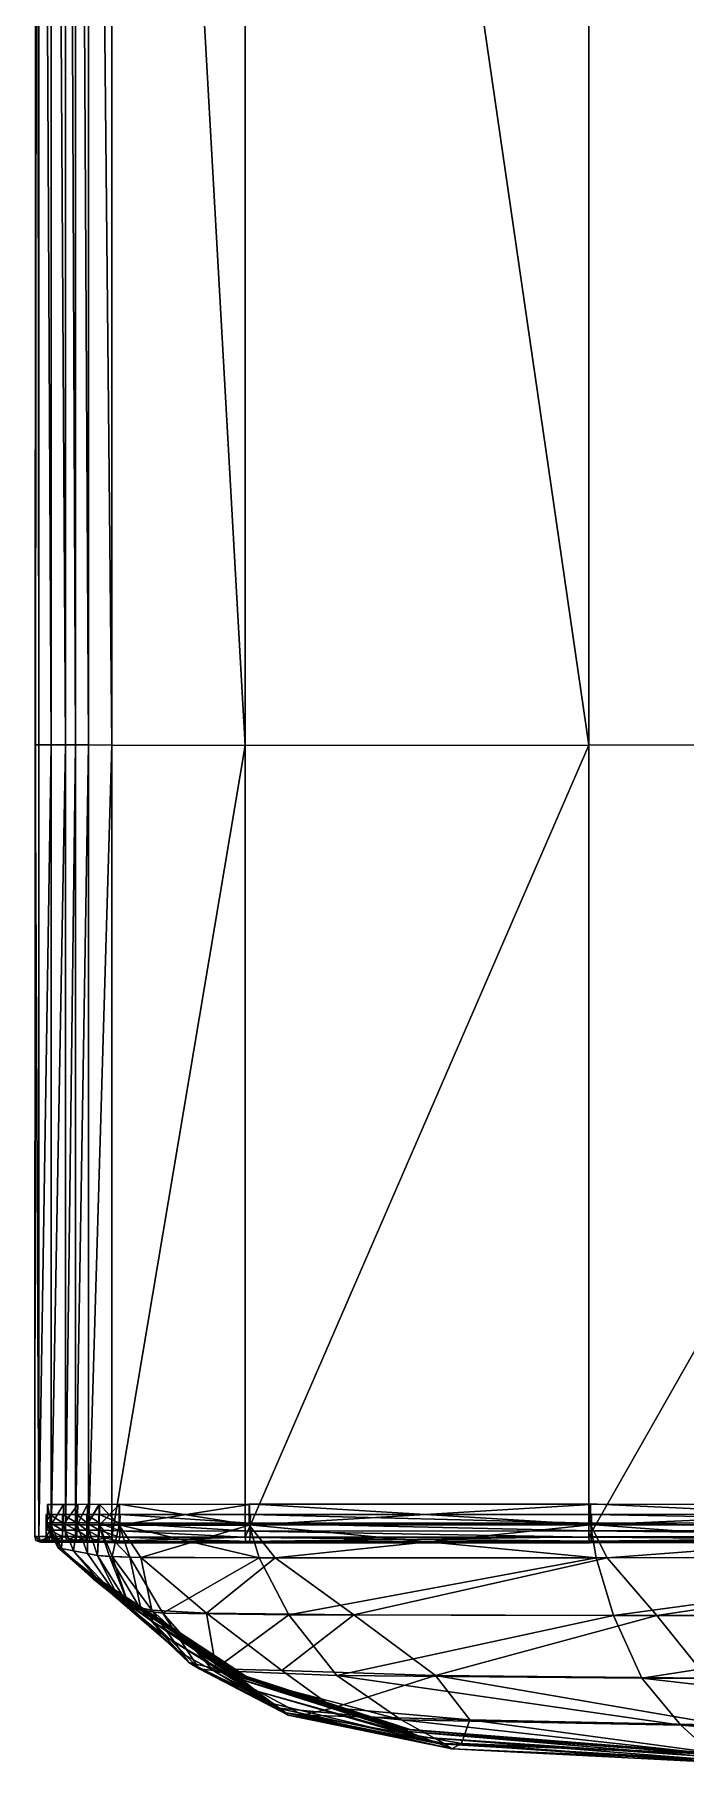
# Model space of a CAD drawing. Header units: centimetres. Extents: x -507 to 507, y -426 to 426.
# Drawn here: x -507.2 to -467, y -425.7 to -318.6 of the extents above; entities that cross this region are included whole.
import ezdxf

# ---------------------------------------------------------------- set-up
doc = ezdxf.new("R2010")
doc.units = ezdxf.units.CM
doc.layers.add('fabric', color=7, linetype='Continuous', true_color=0xb01a1a)

msp = doc.modelspace()

# ---------------------------------------------------------------- meshes
at = {"layer": 'fabric', "color": 161, "true_color": 0x9a9ae5}
mesh = msp.add_polyface(dxfattribs=at)
corners = [(-502.45, -362.6, 181.16), (-503.89, -362.58, 170.81), (-503.89, -216.32, 170.81), (-504.7, -216.32, 152.13), (-504.7, -362.57, 152.13), (-505.32, -216.32, 122.88), (-505.32, -362.57, 123.09), (-506.21, -216.32, 80.75), (-506.21, -362.57, 81.61), (-506.94, -216.31, 27.68), (-506.96, -362.57, 28.98), (-503.89, -411.57, 170.81), (-504.7, -411.56, 152.14), (-505.32, -411.56, 123.16), (-506.21, -411.56, 81.9), (-506.97, -411.56, 29.41), (-502.45, -362.6, -383.15), (-503.89, -362.58, -372.79), (-503.89, -411.57, -372.79), (-504.7, -362.57, -354.12), (-504.7, -411.56, -354.12), (-505.32, -362.57, -325.07), (-505.32, -411.56, -325.15), (-506.21, -362.57, -283.6), (-506.21, -411.56, -283.88), (-506.96, -362.57, -230.96), (-506.97, -411.56, -231.39), (-503.89, -216.32, -372.79), (-504.7, -216.32, -354.12), (-505.32, -216.32, -324.86), (-506.21, -216.32, -282.74), (-506.94, -216.31, -229.67), (-507.11, -216.31, -167.59), (-507.2, -362.57, -168.45), (-507.05, -216.31, -100.99), (-507.18, -362.57, -100.99), (-507.22, -411.56, -168.73), (-507.11, -216.31, -34.4), (-507.2, -362.57, -33.54), (-507.22, -411.56, -33.25)]
mesh.append_faces([[corners[k] for k in face] for face in [(0, 1, 2), (3, 2, 1), (1, 4, 3), (5, 3, 4), (4, 6, 5), (7, 5, 6), (6, 8, 7), (9, 7, 8), (8, 10, 9), (11, 1, 0), (12, 4, 1), (13, 6, 4), (14, 8, 6), (15, 10, 8), (16, 17, 18), (17, 19, 20), (19, 21, 22), (21, 23, 24), (23, 25, 26), (27, 17, 16), (19, 28, 29), (29, 21, 19), (28, 19, 17), (17, 27, 28), (23, 30, 31), (31, 25, 23), (30, 23, 21), (21, 29, 30), (32, 33, 25), (25, 31, 32), (33, 32, 34), (34, 35, 33), (26, 25, 33), (36, 33, 35), (37, 9, 10), (10, 38, 37), (34, 37, 38), (38, 35, 34), (35, 38, 39), (38, 10, 15)]], dxfattribs={"vtx2": -1, "color": 161})
mesh = msp.add_polyface(dxfattribs=at)
corners = [(-360.73, -411.51, 190.44), (-388.88, -411.48, 190.65), (-388.88, -362.5, 190.57), (-360.73, -362.53, 190.38), (-502.45, -216.34, 181.17), (-494.19, -216.35, 186.15), (-494.19, -362.62, 186.15), (-502.45, -362.6, 181.16), (-503.89, -216.32, 170.81), (-472.93, -216.34, 188.68), (-445.07, -216.31, 189.77), (-445.07, -362.57, 189.76), (-472.93, -362.6, 188.68), (-502.45, -411.59, 181.16), (-472.93, -411.59, 188.68), (-494.19, -411.6, 186.14), (-417.02, -216.28, 190.39), (-388.88, -216.26, 190.59), (-417.02, -362.53, 190.38), (-417.02, -411.51, 190.43), (-445.07, -411.55, 189.78), (-360.73, -216.28, -385.12), (-388.88, -216.26, -385.31), (-388.88, -362.5, -385.3), (-388.88, -411.48, -385.38), (-360.73, -411.51, -385.16), (-494.19, -362.62, -387.22), (-502.45, -362.6, -383.15), (-502.45, -411.59, -383.15), (-445.07, -362.57, -385.4), (-472.93, -362.6, -387.04), (-472.93, -411.59, -387.04), (-494.19, -411.6, -387.22), (-417.02, -411.51, -385.16), (-417.02, -362.53, -385.1), (-445.07, -411.55, -385.41), (-360.73, -216.28, 190.39), (-502.45, -216.34, -383.15), (-503.89, -216.32, -372.79), (-494.19, -216.35, -387.22), (-472.93, -216.34, -387.04), (-445.07, -216.31, -385.4), (-417.02, -216.28, -385.12)]
mesh.append_faces([[corners[k] for k in face] for face in [(0, 1, 2), (2, 3, 0), (4, 5, 6), (6, 7, 4), (8, 4, 7), (9, 10, 11), (11, 12, 9), (5, 9, 12), (12, 6, 5), (13, 7, 6), (14, 12, 11), (15, 6, 12), (16, 17, 2), (2, 18, 16), (10, 16, 18), (18, 11, 10), (19, 18, 2), (2, 1, 19), (18, 19, 20), (20, 11, 18), (21, 22, 23), (23, 24, 25), (26, 27, 28), (29, 30, 31), (30, 26, 32), (33, 24, 23), (23, 34, 33), (34, 29, 35), (36, 3, 2), (2, 17, 36), (27, 37, 38), (37, 27, 26), (26, 39, 37), (30, 40, 39), (39, 26, 30), (40, 30, 29), (29, 41, 40), (34, 42, 41), (41, 29, 34), (42, 34, 23), (23, 22, 42)]], dxfattribs={"vtx2": -1, "color": 161})
mesh = msp.add_polyface(dxfattribs=at)
corners = [(-505.5, -410.71, 81.8), (-505.5, -410.21, 81.8), (-506.26, -410.21, 29.38), (-504.61, -410.71, 122.97), (-504.61, -410.21, 122.97), (-503.99, -410.71, 151.88), (-503.99, -410.21, 151.88), (-503.23, -410.72, 170.45), (-503.23, -410.21, 170.45), (-506.2, -410.84, 29.37), (-506.18, -409.59, 29.33), (-505.43, -409.59, 81.79), (-505.45, -410.84, 81.79), (-504.56, -409.58, 122.96), (-504.59, -410.85, 122.96), (-503.96, -409.57, 151.87), (-503.98, -410.85, 151.87), (-503.24, -409.56, 170.45), (-503.25, -410.84, 170.45), (-502.45, -362.6, 181.16), (-502.45, -411.59, 181.16), (-503.89, -411.57, 170.81), (-503.89, -362.58, 170.81), (-504.7, -411.56, 152.14), (-504.7, -362.57, 152.13), (-505.32, -411.56, 123.16), (-505.32, -362.57, 123.09), (-506.21, -411.56, 81.9), (-506.21, -362.57, 81.61), (-506.97, -411.56, 29.41), (-506.26, -410.21, -231.36), (-505.5, -410.21, -283.78), (-505.5, -410.71, -283.78), (-504.61, -410.21, -324.96), (-504.61, -410.71, -324.96), (-503.99, -410.21, -353.87), (-503.99, -410.71, -353.87), (-503.23, -410.21, -372.43), (-503.23, -410.72, -372.43), (-504.56, -409.59, -324.95), (-505.43, -409.59, -283.78), (-505.45, -410.84, -283.77), (-506.18, -409.59, -236.39), (-506.2, -410.84, -236.37), (-503.22, -409.59, -372.43), (-503.95, -409.59, -353.86), (-503.97, -410.85, -353.85), (-504.59, -410.85, -324.95), (-504.7, -411.56, -354.12), (-503.89, -411.57, -372.79), (-503.89, -362.58, -372.79), (-505.32, -411.56, -325.15), (-504.7, -362.57, -354.12), (-506.21, -411.56, -283.88), (-505.32, -362.57, -325.07), (-506.97, -411.56, -231.39), (-506.21, -362.57, -283.6), (-507.2, -362.57, -168.45), (-507.22, -411.56, -168.73), (-507.18, -362.57, -100.99), (-507.22, -411.56, -100.99), (-506.51, -410.71, -168.73), (-506.51, -410.21, -168.73), (-506.51, -410.71, -100.99), (-506.51, -410.21, -100.99), (-507.22, -411.56, -33.25), (-507.2, -362.57, -33.54), (-506.51, -410.21, -33.25), (-506.51, -410.71, -33.25), (-506.42, -409.59, -188.84), (-506.45, -410.83, -188.75), (-506.42, -409.59, -148.14), (-506.42, -409.59, -89.35), (-506.42, -409.59, -33.43), (-506.45, -410.83, -33.31), (-506.42, -409.59, -121.28), (-506.45, -410.83, -121.07), (-506.45, -410.83, -89.14)]
mesh.append_faces([[corners[k] for k in face] for face in [(0, 1, 2), (3, 4, 1), (5, 6, 4), (7, 8, 6), (9, 10, 11), (12, 11, 13), (14, 13, 15), (16, 15, 17), (17, 18, 16), (19, 20, 21), (22, 21, 23), (24, 23, 25), (26, 25, 27), (28, 27, 29), (30, 31, 32), (31, 33, 34), (33, 35, 36), (35, 37, 38), (39, 40, 41), (40, 42, 43), (44, 45, 46), (45, 39, 47), (48, 49, 50), (51, 48, 52), (53, 51, 54), (55, 53, 56), (57, 58, 55), (59, 60, 58), (61, 62, 30), (63, 64, 62), (65, 60, 59), (29, 65, 66), (2, 67, 68), (67, 64, 63), (43, 42, 69), (70, 69, 71), (72, 73, 74), (73, 10, 9), (71, 75, 76), (77, 76, 75), (75, 72, 77)]], dxfattribs={"vtx2": -1, "color": 161})
mesh = msp.add_polyface(dxfattribs=at)
corners = [(-472.78, -410.73, 187.91), (-472.77, -410.21, 187.9), (-493.87, -410.21, 185.38), (-493.88, -410.74, 185.39), (-472.79, -411.21, 187.92), (-445.03, -410.69, 189.09), (-501.95, -410.73, 180.6), (-501.94, -410.21, 180.59), (-503.23, -410.21, 170.45), (-503.23, -410.72, 170.45), (-501.95, -411.21, 180.6), (-493.89, -411.23, 185.41), (-494.19, -362.62, 186.15), (-494.19, -411.6, 186.14), (-502.45, -411.59, 181.16), (-445.07, -362.57, 189.76), (-445.07, -411.55, 189.78), (-472.93, -411.59, 188.68), (-472.93, -362.6, 188.68), (-472.78, -410.73, -386.27), (-493.88, -410.74, -386.47), (-493.87, -410.21, -386.46), (-472.77, -410.21, -386.26), (-445.03, -410.69, -384.73), (-472.79, -411.21, -386.27), (-501.95, -410.73, -382.58), (-503.23, -410.72, -372.43), (-503.23, -410.21, -372.43), (-501.94, -410.21, -382.57), (-493.89, -411.23, -386.48), (-501.95, -411.21, -382.59), (-501.99, -410.86, -382.62), (-493.95, -410.86, -386.53), (-493.94, -409.59, -386.51), (-501.98, -409.59, -382.61), (-503.24, -410.86, -372.43), (-503.22, -409.59, -372.43), (-445.05, -409.62, -384.64), (-472.83, -409.59, -386.26), (-472.83, -410.85, -386.28), (-502.45, -411.59, -383.15), (-494.19, -411.6, -387.22), (-494.19, -362.62, -387.22), (-503.89, -411.57, -372.79), (-502.45, -362.6, -383.15), (-472.93, -411.59, -387.04), (-445.07, -411.55, -385.41), (-445.07, -362.57, -385.4), (-472.93, -362.6, -387.04), (-502, -410.84, 180.64), (-503.25, -410.84, 170.45), (-503.24, -409.56, 170.45), (-502, -409.56, 180.64), (-493.96, -410.84, 185.47), (-493.96, -409.55, 185.47), (-472.83, -410.83, 187.94), (-472.83, -409.55, 187.93), (-445.05, -410.84, 189.04)]
mesh.append_faces([[corners[k] for k in face] for face in [(0, 1, 2), (2, 3, 0), (4, 0, 3), (1, 0, 5), (6, 7, 8), (8, 9, 6), (10, 6, 9), (11, 3, 6), (7, 6, 3), (3, 2, 7), (12, 13, 14), (15, 16, 17), (18, 17, 13), (19, 20, 21), (21, 22, 19), (23, 19, 22), (20, 19, 24), (25, 26, 27), (27, 28, 25), (20, 25, 28), (28, 21, 20), (25, 20, 29), (26, 25, 30), (31, 32, 33), (33, 34, 31), (35, 31, 34), (34, 36, 35), (37, 38, 39), (32, 39, 38), (38, 33, 32), (40, 41, 42), (43, 40, 44), (45, 46, 47), (41, 45, 48), (49, 50, 51), (51, 52, 49), (53, 49, 52), (52, 54, 53), (55, 53, 54), (54, 56, 55), (57, 55, 56)]], dxfattribs={"vtx2": -1, "color": 161})
mesh = msp.add_polyface(dxfattribs=at)
corners = [(-388.88, -410.55, 190.19), (-360.73, -410.6, 189.89), (-360.73, -410.05, 189.79), (-388.88, -409.96, 190.04), (-388.88, -411.09, 190.27), (-360.73, -411.12, 189.94), (-360.73, -410.89, 189.76), (-388.88, -410.91, 190.04), (-388.88, -409.8, 190.02), (-360.73, -409.74, 189.75), (-445.03, -411.17, 189.11), (-445.03, -410.69, 189.09), (-472.78, -410.73, 187.91), (-445.03, -410.17, 189.07), (-472.77, -410.21, 187.9), (-417.02, -410.6, 189.89), (-417.02, -410.05, 189.79), (-417.02, -411.12, 189.94), (-417.02, -409.71, 189.76), (-417.02, -410.88, 189.77), (-445.05, -410.84, 189.04), (-445.05, -409.59, 189.03), (-388.88, -411.09, -385), (-388.88, -410.55, -384.92), (-360.73, -410.6, -384.62), (-360.73, -410.05, -384.52), (-388.88, -409.97, -384.77), (-388.88, -409.81, -384.75), (-388.88, -410.91, -384.76), (-360.73, -410.89, -384.49), (-472.77, -410.21, -386.26), (-445.03, -410.17, -384.7), (-445.03, -410.69, -384.73), (-472.78, -410.73, -386.27), (-445.03, -411.17, -384.74), (-417.02, -410.6, -384.62), (-417.02, -410.05, -384.52), (-417.02, -411.12, -384.67), (-472.83, -410.85, -386.28), (-445.05, -410.86, -384.67), (-445.05, -409.62, -384.64), (-417.02, -410.89, -384.49), (-417.02, -409.74, -384.47), (-445.07, -411.55, -385.41), (-417.02, -411.51, -385.16), (-417.02, -362.53, -385.1), (-472.83, -409.55, 187.93)]
mesh.append_faces([[corners[k] for k in face] for face in [(0, 1, 2), (2, 3, 0), (1, 0, 4), (4, 5, 1), (6, 7, 8), (8, 9, 6), (10, 11, 12), (11, 13, 14), (15, 16, 13), (13, 11, 15), (17, 15, 11), (11, 10, 17), (15, 17, 4), (4, 0, 15), (16, 15, 0), (0, 3, 16), (18, 19, 20), (20, 21, 18), (19, 18, 8), (8, 7, 19), (22, 23, 24), (25, 24, 23), (23, 26, 25), (27, 28, 29), (30, 31, 32), (33, 32, 34), (35, 32, 31), (31, 36, 35), (23, 35, 36), (36, 26, 23), (35, 23, 22), (22, 37, 35), (32, 35, 37), (37, 34, 32), (38, 39, 40), (41, 28, 27), (27, 42, 41), (39, 41, 42), (42, 40, 39), (43, 44, 45), (46, 21, 20)]], dxfattribs={"vtx2": -1, "color": 161})
mesh = msp.add_polyface(dxfattribs=at)
corners = [(-506.26, -410.21, 29.38), (-506.26, -410.71, 29.38), (-505.5, -410.71, 81.8), (-505.5, -411.17, 81.8), (-506.26, -411.17, 29.38), (-504.61, -411.17, 122.97), (-504.61, -410.71, 122.97), (-505.5, -410.21, 81.8), (-504.61, -410.21, 122.97), (-503.99, -410.71, 151.88), (-503.99, -411.17, 151.88), (-503.23, -411.18, 170.45), (-503.23, -410.72, 170.45), (-503.99, -410.21, 151.88), (-505.43, -409.59, 81.79), (-505.45, -410.84, 81.79), (-506.2, -410.84, 29.37), (-504.56, -409.58, 122.96), (-504.59, -410.85, 122.96), (-503.96, -409.57, 151.87), (-503.98, -410.85, 151.87), (-505.5, -410.71, -283.78), (-506.26, -410.71, -231.36), (-506.26, -410.21, -231.36), (-504.61, -410.71, -324.96), (-505.5, -410.21, -283.78), (-504.61, -411.17, -324.96), (-505.5, -411.17, -283.78), (-503.99, -410.71, -353.87), (-504.61, -410.21, -324.96), (-503.23, -410.72, -372.43), (-503.99, -410.21, -353.87), (-503.23, -411.18, -372.44), (-503.99, -411.17, -353.87), (-505.45, -410.84, -283.77), (-504.59, -410.85, -324.95), (-504.56, -409.59, -324.95), (-506.2, -410.84, -236.37), (-505.43, -409.59, -283.78), (-503.97, -410.85, -353.85), (-503.24, -410.86, -372.43), (-503.22, -409.59, -372.43), (-503.95, -409.59, -353.86), (-506.51, -410.71, -168.73), (-506.51, -411.17, -168.73), (-506.51, -411.17, -100.99), (-506.51, -410.71, -100.99), (-506.51, -410.21, -168.73), (-506.51, -410.71, -33.25), (-506.51, -411.17, -33.25), (-506.51, -410.21, -33.25), (-506.42, -409.59, -188.84), (-506.45, -410.83, -188.75), (-506.42, -409.59, -148.14), (-506.45, -410.83, -147.97), (-506.45, -410.83, -33.31), (-506.45, -410.83, -89.14), (-506.42, -409.59, -89.35), (-506.42, -409.59, -33.43), (-506.45, -410.83, -121.07)]
mesh.append_faces([[corners[k] for k in face] for face in [(0, 1, 2), (3, 2, 1), (1, 4, 3), (2, 3, 5), (5, 6, 2), (7, 2, 6), (8, 6, 9), (10, 9, 6), (6, 5, 10), (11, 12, 9), (13, 9, 12), (14, 15, 16), (17, 18, 15), (19, 20, 18), (21, 22, 23), (24, 21, 25), (21, 24, 26), (22, 21, 27), (28, 24, 29), (30, 28, 31), (28, 30, 32), (24, 28, 33), (34, 35, 36), (37, 34, 38), (39, 40, 41), (35, 39, 42), (23, 22, 43), (44, 43, 22), (45, 46, 43), (47, 43, 46), (48, 46, 45), (1, 48, 49), (49, 4, 1), (48, 1, 0), (46, 48, 50), (51, 52, 37), (53, 54, 52), (55, 56, 57), (16, 55, 58), (59, 54, 53)]], dxfattribs={"vtx2": -1, "color": 161})
mesh = msp.add_polyface(dxfattribs=at)
corners = [(-506.62, -411.91, 29.39), (-506.88, -411.82, 29.4), (-506.12, -411.82, 81.89), (-506.97, -411.56, 29.41), (-506.21, -411.56, 81.9), (-506.12, -411.82, -283.87), (-506.88, -411.82, -231.39), (-506.62, -411.91, -231.38), (-506.21, -411.56, -283.88), (-506.97, -411.56, -231.39), (-507.22, -411.56, -168.73), (-507.14, -411.82, -168.73), (-507.22, -411.56, -100.99), (-507.14, -411.82, -100.99), (-506.87, -411.91, -168.73), (-506.6, -411.82, -168.73), (-506.35, -411.82, -231.37), (-506.87, -411.91, -100.99), (-506.6, -411.82, -100.99), (-506.51, -411.56, -168.73), (-506.26, -411.56, -231.36), (-506.51, -411.56, -100.99), (-506.51, -411.17, -168.73), (-506.51, -411.17, -100.99), (-506.51, -410.71, -168.73), (-507.22, -411.56, -33.25), (-507.14, -411.82, -33.25), (-506.87, -411.91, -33.25), (-506.35, -411.82, 29.38), (-506.6, -411.82, -33.25), (-506.51, -411.56, -33.25), (-506.26, -411.56, 29.38), (-506.51, -411.17, -33.25), (-506.51, -410.71, -33.25)]
mesh.append_faces([[corners[k] for k in face] for face in [(0, 1, 2), (1, 3, 4), (5, 6, 7), (8, 9, 6), (10, 11, 6), (6, 9, 10), (11, 10, 12), (12, 13, 11), (14, 15, 16), (16, 7, 14), (11, 14, 7), (7, 6, 11), (14, 11, 13), (13, 17, 14), (15, 14, 17), (17, 18, 15), (15, 19, 20), (19, 15, 18), (18, 21, 19), (22, 19, 21), (21, 23, 22), (24, 22, 23), (25, 3, 1), (1, 26, 25), (12, 25, 26), (26, 13, 12), (27, 17, 13), (13, 26, 27), (0, 27, 26), (26, 1, 0), (27, 0, 28), (28, 29, 27), (17, 27, 29), (29, 18, 17), (30, 21, 18), (18, 29, 30), (31, 30, 29), (21, 30, 32), (32, 23, 21), (23, 32, 33)]], dxfattribs={"vtx2": -1, "color": 161})
mesh = msp.add_polyface(dxfattribs=at)
corners = [(-505.85, -411.91, 81.85), (-506.12, -411.82, 81.89), (-505.23, -411.82, 123.14), (-505.59, -411.82, 81.81), (-506.35, -411.82, 29.38), (-506.62, -411.91, 29.39), (-505.56, -412.3, 29.3), (-506.2, -410.84, 29.37), (-505.45, -410.84, 81.79), (-506.21, -411.56, 81.9), (-505.32, -411.56, 123.16), (-506.88, -411.82, 29.4), (-505.5, -411.56, 81.8), (-505.5, -411.17, 81.8), (-506.26, -411.17, 29.38), (-506.26, -411.56, 29.38), (-505.5, -411.17, -283.78), (-506.26, -411.17, -231.36), (-506.26, -410.71, -231.36), (-506.62, -411.91, -231.38), (-505.85, -411.91, -283.83), (-506.12, -411.82, -283.87), (-506.35, -411.82, -231.37), (-505.59, -411.82, -283.79), (-505.45, -410.84, -283.77), (-506.2, -410.84, -236.37), (-505.56, -412.3, -236.27), (-506.88, -411.82, -231.39), (-506.21, -411.56, -283.88), (-505.32, -411.56, -325.15), (-505.5, -411.56, -283.78), (-506.26, -411.56, -231.36), (-506.51, -411.56, -168.73), (-506.51, -411.17, -168.73), (-506.6, -411.82, -168.73), (-506.6, -411.82, -33.25), (-506.51, -411.56, -33.25), (-506.51, -411.17, -33.25), (-506.45, -410.83, -188.75), (-505.79, -412.25, -188.69), (-506.45, -410.83, -147.97), (-505.76, -412.25, -147.86), (-506.45, -410.83, -33.31), (-505.77, -412.25, -33.22), (-506.45, -410.83, -89.14), (-505.74, -412.25, -89), (-506.45, -410.83, -121.07), (-505.74, -412.25, -120.92)]
mesh.append_faces([[corners[k] for k in face] for face in [(0, 1, 2), (0, 3, 4), (4, 5, 0), (1, 0, 5), (6, 7, 8), (1, 9, 10), (9, 1, 11), (12, 13, 14), (14, 15, 12), (3, 12, 15), (15, 4, 3), (16, 17, 18), (19, 20, 21), (20, 19, 22), (22, 23, 20), (24, 25, 26), (27, 21, 28), (29, 28, 21), (30, 31, 17), (17, 16, 30), (31, 30, 23), (23, 22, 31), (32, 33, 17), (17, 31, 32), (31, 22, 34), (18, 17, 33), (35, 4, 15), (36, 15, 14), (14, 37, 36), (38, 39, 26), (26, 25, 38), (39, 38, 40), (40, 41, 39), (42, 7, 6), (6, 43, 42), (44, 42, 43), (43, 45, 44), (46, 44, 45), (45, 47, 46), (40, 46, 47), (47, 41, 40)]], dxfattribs={"vtx2": -1, "color": 161})
mesh = msp.add_polyface(dxfattribs=at)
corners = [(-504.34, -411.91, 152.01), (-504.08, -411.82, 151.91), (-504.7, -411.82, 123), (-504.97, -411.91, 123.07), (-505.23, -411.82, 123.14), (-504.61, -411.82, 152.1), (-505.59, -411.82, 81.81), (-503.99, -410.71, 151.88), (-503.99, -411.17, 151.88), (-503.23, -411.18, 170.45), (-504.82, -412.45, 81.45), (-505.45, -410.84, 81.79), (-504.59, -410.85, 122.96), (-503.95, -412.61, 122.32), (-503.98, -410.85, 151.87), (-504.7, -411.56, 152.14), (-503.89, -411.57, 170.81), (-503.81, -411.83, 170.76), (-505.32, -411.56, 123.16), (-506.12, -411.82, 81.89), (-505.5, -411.56, 81.8), (-504.61, -411.56, 122.97), (-505.5, -411.17, 81.8), (-504.61, -411.17, 122.97), (-503.99, -411.56, 151.88), (-503.32, -411.83, 170.5), (-503.24, -411.57, 170.45), (-504.61, -411.17, -324.96), (-505.5, -411.17, -283.78), (-505.5, -410.71, -283.78), (-503.23, -411.18, -372.44), (-503.99, -411.17, -353.87), (-503.99, -410.71, -353.87), (-504.61, -410.71, -324.96), (-504.59, -410.85, -324.95), (-505.45, -410.84, -283.77), (-504.82, -412.45, -283.43), (-503.97, -410.85, -353.85), (-503.95, -412.61, -324.3), (-504.7, -411.56, -354.12), (-505.32, -411.56, -325.15), (-505.23, -411.82, -325.12), (-504.61, -411.82, -354.09), (-503.89, -411.57, -372.79), (-503.81, -411.83, -372.75), (-506.12, -411.82, -283.87), (-504.61, -411.56, -324.96), (-505.5, -411.56, -283.78), (-504.7, -411.82, -324.98), (-505.59, -411.82, -283.79), (-503.99, -411.56, -353.87), (-503.24, -411.57, -372.44), (-503.32, -411.83, -372.48), (-504.08, -411.82, -353.9)]
mesh.append_faces([[corners[k] for k in face] for face in [(0, 1, 2), (3, 4, 5), (3, 2, 6), (7, 8, 9), (10, 11, 12), (13, 12, 14), (5, 15, 16), (16, 17, 5), (15, 5, 4), (4, 18, 15), (18, 4, 19), (20, 6, 2), (2, 21, 20), (22, 20, 21), (21, 23, 22), (24, 8, 23), (23, 21, 24), (1, 24, 21), (21, 2, 1), (24, 1, 25), (8, 24, 26), (27, 28, 29), (30, 31, 32), (31, 27, 33), (34, 35, 36), (37, 34, 38), (39, 40, 41), (41, 42, 39), (43, 39, 42), (42, 44, 43), (45, 41, 40), (46, 47, 28), (28, 27, 46), (47, 46, 48), (48, 49, 47), (50, 46, 27), (27, 31, 50), (51, 50, 31), (52, 53, 50), (46, 50, 53), (53, 48, 46)]], dxfattribs={"vtx2": -1, "color": 161})
mesh = msp.add_polyface(dxfattribs=at)
corners = [(-504.34, -411.91, 152.01), (-504.61, -411.82, 152.1), (-503.81, -411.83, 170.76), (-503.56, -411.92, 170.63), (-504.08, -411.82, 151.91), (-503.32, -411.83, 170.5), (-504.7, -411.82, 123), (-504.97, -411.91, 123.07), (-505.23, -411.82, 123.14), (-505.85, -411.91, 81.85), (-505.59, -411.82, 81.81), (-502.87, -414.76, 80.41), (-503.56, -414.21, 29.04), (-505.56, -412.3, 29.3), (-504.82, -412.45, 81.45), (-505.45, -410.84, 81.79), (-504.59, -410.85, 122.96), (-503.95, -412.61, 122.32), (-503.98, -410.85, 151.87), (-503.34, -412.73, 151.01), (-504.34, -411.91, -353.99), (-503.56, -411.92, -372.61), (-503.81, -411.83, -372.75), (-504.61, -411.82, -354.09), (-504.97, -411.91, -325.05), (-505.23, -411.82, -325.12), (-504.7, -411.82, -324.98), (-504.08, -411.82, -353.9), (-505.85, -411.91, -283.83), (-506.12, -411.82, -283.87), (-505.59, -411.82, -283.79), (-502.87, -414.76, -282.4), (-504.82, -412.45, -283.43), (-505.56, -412.3, -236.27), (-503.58, -414.21, -236.01), (-505.45, -410.84, -283.77), (-503.95, -412.61, -324.3), (-504.59, -410.85, -324.95), (-503.34, -412.73, -353), (-503.97, -410.85, -353.85), (-505.79, -412.25, -188.69), (-503.73, -414.02, -188.69), (-505.76, -412.25, -147.86), (-503.61, -414.02, -147.85), (-503.67, -414.02, -33.22), (-503.55, -414.02, -88.99), (-505.74, -412.25, -89), (-505.77, -412.25, -33.22), (-503.54, -414.02, -120.91), (-505.74, -412.25, -120.92)]
mesh.append_faces([[corners[k] for k in face] for face in [(0, 1, 2), (2, 3, 0), (4, 0, 3), (3, 5, 4), (6, 7, 0), (1, 0, 7), (8, 7, 9), (10, 9, 7), (11, 12, 13), (13, 14, 11), (15, 14, 13), (16, 17, 14), (18, 19, 17), (20, 21, 22), (22, 23, 20), (24, 20, 23), (23, 25, 24), (20, 24, 26), (26, 27, 20), (21, 20, 27), (28, 24, 25), (25, 29, 28), (24, 28, 30), (30, 26, 24), (31, 32, 33), (33, 34, 31), (33, 32, 35), (32, 36, 37), (36, 38, 39), (40, 41, 34), (34, 33, 40), (41, 40, 42), (42, 43, 41), (44, 45, 46), (46, 47, 44), (12, 44, 47), (47, 13, 12), (48, 43, 42), (42, 49, 48), (45, 48, 49), (49, 46, 45)]], dxfattribs={"vtx2": -1, "color": 161})
mesh = msp.add_polyface(dxfattribs=at)
corners = [(-501.33, -412.85, 179.47), (-499.29, -416.3, 175.95), (-500.64, -416.13, 166.38), (-502.6, -412.81, 169.43), (-502.01, -415.39, 120.39), (-502.87, -414.76, 80.41), (-504.82, -412.45, 81.45), (-503.95, -412.61, 122.32), (-498.32, -418.67, 117.61), (-499.23, -417.68, 78.93), (-503.56, -414.21, 29.04), (-499.93, -416.83, 28.67), (-501.4, -415.84, 148.45), (-503.34, -412.73, 151.01), (-497.68, -419.36, 144.77), (-500.65, -412.86, -381.45), (-502.43, -412.81, -371.42), (-499.97, -416.13, -368.37), (-499.23, -417.68, -280.92), (-502.87, -414.76, -282.4), (-503.58, -414.21, -236.01), (-499.96, -416.83, -235.64), (-498.32, -418.67, -319.6), (-502.01, -415.39, -322.37), (-504.82, -412.45, -283.43), (-503.95, -412.61, -324.3), (-501.99, -410.86, -382.62), (-501.4, -415.84, -350.44), (-497.68, -419.36, -346.76), (-503.34, -412.73, -353), (-503.73, -414.02, -188.69), (-500.05, -416.54, -188.71), (-503.61, -414.02, -147.85), (-499.85, -416.54, -147.89), (-503.67, -414.02, -33.22), (-499.95, -416.54, -33.24), (-503.55, -414.02, -88.99), (-499.73, -416.54, -89.04), (-503.54, -414.02, -120.91), (-499.72, -416.54, -120.96)]
mesh.append_faces([[corners[k] for k in face] for face in [(0, 1, 2), (2, 3, 0), (4, 5, 6), (6, 7, 4), (5, 4, 8), (8, 9, 5), (10, 5, 9), (9, 11, 10), (8, 4, 12), (13, 12, 4), (4, 7, 13), (12, 13, 3), (3, 2, 12), (14, 12, 2), (15, 16, 17), (18, 19, 20), (20, 21, 18), (19, 18, 22), (22, 23, 19), (24, 19, 23), (23, 25, 24), (16, 15, 26), (27, 23, 22), (17, 27, 28), (27, 17, 16), (16, 29, 27), (23, 27, 29), (29, 25, 23), (30, 31, 21), (21, 20, 30), (31, 30, 32), (32, 33, 31), (34, 10, 11), (11, 35, 34), (36, 34, 35), (35, 37, 36), (38, 36, 37), (37, 39, 38), (32, 38, 39), (39, 33, 32)]], dxfattribs={"vtx2": -1, "color": 161})
mesh = msp.add_polyface(dxfattribs=at)
corners = [(-502.2, -411.95, 180.89), (-502.39, -411.85, 181.09), (-494.15, -411.87, 186.05), (-502.02, -411.86, 180.68), (-494.04, -411.96, 185.78), (-503.32, -411.83, 170.5), (-503.56, -411.92, 170.63), (-503.81, -411.83, 170.76), (-503.23, -410.72, 170.45), (-503.23, -411.18, 170.45), (-501.95, -411.21, 180.6), (-503.34, -412.73, 151.01), (-503.98, -410.85, 151.87), (-503.25, -410.84, 170.45), (-502.6, -412.81, 169.43), (-502.45, -411.59, 181.16), (-494.19, -411.6, 186.14), (-503.89, -411.57, 170.81), (-501.95, -411.6, 180.61), (-503.24, -411.57, 170.45), (-493.93, -411.88, 185.5), (-503.99, -411.56, 151.88), (-503.99, -411.17, 151.88), (-494.15, -411.87, -387.13), (-502.39, -411.85, -383.08), (-502.2, -411.95, -382.87), (-503.56, -411.92, -372.61), (-503.81, -411.83, -372.75), (-503.32, -411.83, -372.48), (-502.02, -411.86, -382.66), (-494.04, -411.96, -386.85), (-504.08, -411.82, -353.9), (-501.95, -411.21, -382.59), (-503.23, -411.18, -372.44), (-503.23, -410.72, -372.43), (-501.99, -410.86, -382.62), (-503.24, -410.86, -372.43), (-502.43, -412.81, -371.42), (-503.97, -410.85, -353.85), (-503.34, -412.73, -353), (-502.45, -411.59, -383.15), (-503.89, -411.57, -372.79), (-494.19, -411.6, -387.22), (-501.95, -411.6, -382.59), (-503.24, -411.57, -372.44), (-503.99, -411.17, -353.87), (-503.99, -411.56, -353.87), (-502, -410.84, 180.64), (-501.33, -412.85, 179.47)]
mesh.append_faces([[corners[k] for k in face] for face in [(0, 1, 2), (3, 0, 4), (0, 3, 5), (5, 6, 0), (1, 0, 6), (6, 7, 1), (8, 9, 10), (11, 12, 13), (13, 14, 11), (1, 15, 16), (15, 1, 7), (7, 17, 15), (18, 10, 9), (9, 19, 18), (3, 18, 19), (19, 5, 3), (18, 3, 20), (5, 19, 21), (19, 9, 22), (23, 24, 25), (26, 25, 24), (24, 27, 26), (25, 26, 28), (28, 29, 25), (30, 25, 29), (31, 28, 26), (32, 33, 34), (35, 36, 37), (36, 38, 39), (39, 37, 36), (40, 41, 27), (27, 24, 40), (42, 40, 24), (43, 44, 33), (33, 32, 43), (44, 43, 29), (29, 28, 44), (45, 33, 44), (46, 44, 28), (13, 47, 48), (48, 14, 13)]], dxfattribs={"vtx2": -1, "color": 161})
mesh = msp.add_polyface(dxfattribs=at)
corners = [(-494.15, -411.87, 186.05), (-494.04, -411.96, 185.78), (-502.2, -411.95, 180.89), (-493.93, -411.88, 185.5), (-502.02, -411.86, 180.68), (-501.95, -410.73, 180.6), (-501.95, -411.21, 180.6), (-493.89, -411.23, 185.41), (-499.29, -416.3, 175.95), (-501.33, -412.85, 179.47), (-493.34, -412.88, 184.18), (-491.5, -416.4, 180.33), (-496.18, -419.85, 171.15), (-497.05, -419.76, 162.07), (-500.64, -416.13, 166.38), (-499.93, -416.83, 28.67), (-499.23, -417.68, 78.93), (-493.53, -421.12, 77.23), (-494.41, -420.21, -33.25), (-499.95, -416.54, -33.24), (-494.16, -420.21, -89.05), (-499.73, -416.54, -89.04), (-501.4, -415.84, 148.45), (-497.68, -419.36, 144.77), (-498.32, -418.67, 117.61), (-494.19, -411.6, 186.14), (-502.39, -411.85, 181.09), (-493.89, -411.62, 185.41), (-501.95, -411.6, 180.61), (-502.2, -411.95, -382.87), (-494.04, -411.96, -386.85), (-494.15, -411.87, -387.13), (-502.02, -411.86, -382.66), (-493.93, -411.88, -386.58), (-493.89, -411.23, -386.48), (-501.95, -411.21, -382.59), (-501.95, -410.73, -382.58), (-496.6, -416.3, -377.94), (-487.47, -416.4, -381.4), (-492.34, -412.88, -385.26), (-500.65, -412.86, -381.45), (-499.97, -416.13, -368.37), (-495.99, -419.76, -364.05), (-491.93, -419.85, -373.13), (-493.53, -421.12, -279.22), (-499.23, -417.68, -280.92), (-499.96, -416.83, -235.64), (-500.05, -416.54, -188.71), (-494.52, -420.21, -188.72), (-499.85, -416.54, -147.89), (-494.29, -420.21, -147.9), (-493.95, -410.86, -386.53), (-501.99, -410.86, -382.62), (-498.32, -418.67, -319.6), (-497.68, -419.36, -346.76), (-501.4, -415.84, -350.44), (-502.39, -411.85, -383.08), (-494.19, -411.6, -387.22), (-493.89, -411.62, -386.49), (-501.95, -411.6, -382.59), (-499.72, -416.54, -120.96), (-494.15, -420.21, -120.98), (-502, -410.84, 180.64), (-493.96, -410.84, 185.47)]
mesh.append_faces([[corners[k] for k in face] for face in [(0, 1, 2), (1, 3, 4), (5, 6, 7), (8, 9, 10), (10, 11, 8), (12, 8, 11), (8, 12, 13), (13, 14, 8), (15, 16, 17), (18, 19, 15), (20, 21, 19), (22, 23, 24), (14, 13, 23), (25, 0, 26), (3, 27, 28), (6, 28, 27), (27, 7, 6), (29, 30, 31), (32, 33, 30), (34, 35, 36), (37, 38, 39), (39, 40, 37), (41, 37, 40), (37, 41, 42), (38, 37, 43), (44, 45, 46), (46, 47, 48), (47, 49, 50), (51, 52, 40), (40, 39, 51), (53, 54, 55), (54, 42, 41), (56, 31, 57), (58, 59, 35), (35, 34, 58), (59, 58, 33), (33, 32, 59), (49, 60, 61), (60, 21, 20), (62, 63, 10), (10, 9, 62)]], dxfattribs={"vtx2": -1, "color": 161})
mesh = msp.add_polyface(dxfattribs=at)
corners = [(-493.93, -411.88, 185.5), (-494.04, -411.96, 185.78), (-472.86, -411.95, 188.3), (-494.15, -411.87, 186.05), (-472.91, -411.85, 188.59), (-493.88, -410.74, 185.39), (-493.89, -411.23, 185.41), (-472.79, -411.21, 187.92), (-488.52, -420.16, 173.99), (-491.5, -416.4, 180.33), (-471.41, -416.46, 182.66), (-493.34, -412.88, 184.18), (-472.48, -412.88, 186.62), (-492.32, -422.17, 166.11), (-484.54, -422.91, 165.26), (-481.89, -424.37, 152.95), (-467.24, -423.24, 163.12), (-482.18, -424.4, 110.81), (-483.27, -423.98, 75.29), (-493.53, -421.12, 77.23), (-484.13, -423.62, 27.75), (-494.37, -420.44, 28.24), (-484.2, -423.5, -33.25), (-494.41, -420.21, -33.25), (-483.99, -423.5, -89.05), (-491.68, -422.47, 140.56), (-481.41, -424.7, 135.75), (-491.54, -422.62, 157.24), (-494.19, -411.6, 186.14), (-472.93, -411.59, 188.68), (-493.89, -411.62, 185.41), (-472.79, -411.6, 187.92), (-472.8, -411.86, 188.02), (-472.91, -411.85, -386.94), (-494.15, -411.87, -387.13), (-494.04, -411.96, -386.85), (-472.86, -411.95, -386.66), (-493.93, -411.88, -386.58), (-472.79, -411.21, -386.27), (-493.89, -411.23, -386.48), (-493.88, -410.74, -386.47), (-491.93, -419.85, -373.13), (-482.43, -420.16, -375.18), (-487.47, -416.4, -381.4), (-471.8, -412.89, -384.97), (-492.34, -412.88, -385.26), (-480.29, -422.91, -366.8), (-488.74, -422.17, -368.09), (-490.64, -422.62, -359.22), (-480.82, -424.37, -354.82), (-494.4, -420.44, -235.22), (-484.16, -423.62, -234.73), (-483.27, -423.98, -277.28), (-493.53, -421.12, -279.22), (-482.18, -424.4, -312.79), (-484.11, -423.5, -147.9), (-484.3, -423.5, -188.72), (-494.52, -420.21, -188.72), (-472.83, -410.85, -386.28), (-493.95, -410.86, -386.53), (-481.41, -424.7, -337.73), (-491.68, -422.47, -342.54), (-472.93, -411.59, -387.04), (-494.19, -411.6, -387.22), (-472.79, -411.6, -386.28), (-493.89, -411.62, -386.49), (-472.8, -411.86, -386.37), (-483.98, -423.5, -120.98), (-494.15, -420.21, -120.98), (-494.29, -420.21, -147.9), (-493.96, -410.84, 185.47)]
mesh.append_faces([[corners[k] for k in face] for face in [(0, 1, 2), (1, 3, 4), (5, 6, 7), (8, 9, 10), (9, 11, 12), (13, 14, 15), (16, 14, 8), (17, 18, 19), (18, 20, 21), (21, 20, 22), (23, 22, 24), (25, 26, 17), (26, 25, 27), (27, 15, 26), (3, 28, 29), (6, 30, 31), (30, 0, 32), (33, 34, 35), (36, 35, 37), (38, 39, 40), (41, 42, 43), (44, 45, 43), (46, 47, 48), (48, 49, 46), (47, 46, 42), (42, 41, 47), (50, 51, 52), (53, 52, 54), (55, 56, 57), (56, 51, 50), (58, 59, 45), (54, 60, 61), (48, 61, 60), (60, 49, 48), (62, 63, 34), (64, 65, 39), (66, 37, 65), (24, 67, 68), (67, 55, 69), (12, 11, 70)]], dxfattribs={"vtx2": -1, "color": 161})
mesh = msp.add_polyface(dxfattribs=at)
corners = [(-472.86, -411.95, 188.3), (-472.8, -411.86, 188.02), (-493.93, -411.88, 185.5), (-472.91, -411.85, 188.59), (-494.04, -411.96, 185.78), (-471.41, -416.46, 182.66), (-469.65, -420.32, 175.14), (-488.52, -420.16, 173.99), (-472.48, -412.88, 186.62), (-491.5, -416.4, 180.33), (-467.24, -423.24, 163.12), (-484.54, -422.91, 165.26), (-465.27, -425.04, 147.78), (-481.89, -424.37, 152.95), (-484.13, -423.62, 27.75), (-483.27, -423.98, 75.29), (-465.95, -425.15, 73.09), (-482.18, -424.4, 110.81), (-465.3, -425.39, 106.68), (-466.5, -424.88, -33.25), (-484.2, -423.5, -33.25), (-466.46, -424.95, 27.2), (-466.38, -424.88, -89.05), (-483.99, -423.5, -89.05), (-481.41, -424.7, 135.75), (-464.85, -425.55, 130.27), (-472.93, -411.59, 188.68), (-494.15, -411.87, 186.05), (-472.79, -411.6, 187.92), (-472.79, -411.21, 187.92), (-493.89, -411.23, 185.41), (-493.89, -411.62, 185.41), (-494.04, -411.96, -386.85), (-472.86, -411.95, -386.66), (-472.91, -411.85, -386.94), (-493.93, -411.88, -386.58), (-472.8, -411.86, -386.37), (-468.72, -416.46, -381.02), (-487.47, -416.4, -381.4), (-482.43, -420.16, -375.18), (-465.62, -420.32, -373.95), (-471.8, -412.89, -384.97), (-480.29, -422.91, -366.8), (-464.55, -423.24, -363.29), (-480.82, -424.37, -354.82), (-464.6, -425.04, -349.31), (-465.95, -425.15, -275.07), (-483.27, -423.98, -277.28), (-484.16, -423.62, -234.73), (-465.3, -425.39, -308.67), (-482.18, -424.4, -312.79), (-466.56, -424.88, -188.72), (-466.47, -424.95, -234.18), (-484.3, -423.5, -188.72), (-466.45, -424.88, -147.9), (-484.11, -423.5, -147.9), (-492.34, -412.88, -385.26), (-472.83, -410.85, -386.28), (-481.41, -424.7, -337.73), (-464.85, -425.55, -332.26), (-494.15, -411.87, -387.13), (-472.93, -411.59, -387.04), (-493.89, -411.23, -386.48), (-472.79, -411.21, -386.27), (-472.79, -411.6, -386.28), (-493.89, -411.62, -386.49), (-466.37, -424.88, -120.98), (-483.98, -423.5, -120.98), (-493.96, -410.84, 185.47), (-472.83, -410.83, 187.94)]
mesh.append_faces([[corners[k] for k in face] for face in [(0, 1, 2), (3, 0, 4), (5, 6, 7), (8, 5, 9), (7, 6, 10), (11, 10, 12), (12, 13, 11), (14, 15, 16), (15, 17, 18), (19, 20, 14), (14, 21, 19), (20, 19, 22), (22, 23, 20), (18, 17, 24), (25, 24, 13), (26, 3, 27), (28, 29, 30), (1, 28, 31), (32, 33, 34), (35, 36, 33), (37, 38, 39), (39, 40, 37), (38, 37, 41), (39, 42, 43), (42, 44, 45), (46, 47, 48), (49, 50, 47), (51, 52, 48), (48, 53, 51), (54, 51, 53), (53, 55, 54), (56, 41, 57), (44, 58, 59), (58, 50, 49), (60, 34, 61), (62, 63, 64), (65, 64, 36), (66, 54, 55), (55, 67, 66), (67, 23, 22), (68, 69, 8)]], dxfattribs={"vtx2": -1, "color": 161})
mesh = msp.add_polyface(dxfattribs=at)
corners = [(-472.86, -411.95, 188.3), (-472.91, -411.85, 188.59), (-445.07, -411.82, 189.7), (-472.8, -411.86, 188.02), (-445.05, -411.92, 189.44), (-472.78, -410.73, 187.91), (-472.79, -411.21, 187.92), (-445.03, -411.17, 189.11), (-471.41, -416.46, 182.66), (-472.48, -412.88, 186.62), (-444.96, -412.87, 187.74), (-469.65, -420.32, 175.14), (-444.69, -416.45, 183.79), (-443.65, -423.31, 161.09), (-467.24, -423.24, 163.12), (-443.15, -425.16, 143.58), (-465.27, -425.04, 147.78), (-465.95, -425.15, 73.09), (-466.46, -424.95, 27.2), (-484.13, -423.62, 27.75), (-465.3, -425.39, 106.68), (-483.27, -423.98, 75.29), (-443.14, -425.62, 103.4), (-443.28, -425.46, 71.33), (-443.4, -425.29, -33.25), (-466.5, -424.88, -33.25), (-443.36, -425.29, -89.05), (-466.38, -424.88, -89.05), (-481.41, -424.7, 135.75), (-464.85, -425.55, 130.27), (-481.89, -424.37, 152.95), (-472.93, -411.59, 188.68), (-445.07, -411.55, 189.78), (-472.79, -411.6, 187.92), (-445.04, -411.84, 189.17), (-445.04, -411.57, 189.1), (-445.07, -411.82, -385.34), (-472.91, -411.85, -386.94), (-472.86, -411.95, -386.66), (-445.05, -411.92, -385.07), (-472.8, -411.86, -386.37), (-445.03, -411.17, -384.74), (-472.79, -411.21, -386.27), (-472.78, -410.73, -386.27), (-444.02, -416.45, -379.42), (-468.72, -416.46, -381.02), (-465.62, -420.32, -373.95), (-444.79, -412.87, -383.37), (-471.8, -412.89, -384.97), (-464.55, -423.24, -363.29), (-482.43, -420.16, -375.18), (-464.6, -425.04, -349.31), (-480.29, -422.91, -366.8), (-484.16, -423.62, -234.73), (-466.47, -424.95, -234.18), (-465.95, -425.15, -275.07), (-443.28, -425.46, -273.32), (-443.14, -425.62, -305.38), (-465.3, -425.39, -308.67), (-483.27, -423.98, -277.28), (-466.56, -424.88, -188.72), (-466.45, -424.88, -147.9), (-443.38, -425.29, -147.9), (-443.41, -425.29, -188.72), (-445.05, -410.86, -384.67), (-472.83, -410.85, -386.28), (-464.85, -425.55, -332.26), (-480.82, -424.37, -354.82), (-481.41, -424.7, -337.73), (-445.07, -411.55, -385.41), (-472.93, -411.59, -387.04), (-445.04, -411.57, -384.73), (-472.79, -411.6, -386.28), (-445.04, -411.84, -384.8), (-466.37, -424.88, -120.98), (-483.98, -423.5, -120.98), (-443.36, -425.29, -120.98), (-472.83, -410.83, 187.94)]
mesh.append_faces([[corners[k] for k in face] for face in [(0, 1, 2), (3, 0, 4), (5, 6, 7), (8, 9, 10), (11, 8, 12), (13, 14, 11), (15, 16, 14), (17, 18, 19), (20, 17, 21), (17, 20, 22), (18, 17, 23), (24, 25, 18), (26, 27, 25), (28, 29, 20), (30, 16, 29), (1, 31, 32), (33, 3, 34), (6, 33, 35), (36, 37, 38), (39, 38, 40), (41, 42, 43), (44, 45, 46), (47, 48, 45), (49, 46, 50), (51, 49, 52), (53, 54, 55), (56, 55, 54), (57, 58, 55), (59, 55, 58), (60, 61, 62), (54, 60, 63), (64, 65, 48), (66, 51, 67), (58, 66, 68), (69, 70, 37), (71, 72, 42), (73, 40, 72), (27, 74, 75), (74, 27, 26), (61, 74, 76), (10, 9, 77)]], dxfattribs={"vtx2": -1, "color": 161})
mesh = msp.add_polyface(dxfattribs=at)
corners = [(-445.07, -411.82, 189.7), (-445.05, -411.92, 189.44), (-472.86, -411.95, 188.3), (-445.04, -411.84, 189.17), (-472.8, -411.86, 188.02), (-444.96, -412.87, 187.74), (-444.69, -416.45, 183.79), (-471.41, -416.46, 182.66), (-444.25, -420.35, 175.48), (-469.65, -420.32, 175.14), (-443.65, -423.31, 161.09), (-467.24, -423.24, 163.12), (-443.15, -425.16, 143.58), (-443.14, -425.62, 103.4), (-443.28, -425.46, 71.33), (-465.95, -425.15, 73.09), (-443.39, -425.33, 26.76), (-466.46, -424.95, 27.2), (-443.4, -425.29, -33.25), (-466.5, -424.88, -33.25), (-443.36, -425.29, -89.05), (-464.85, -425.55, 130.27), (-443.04, -425.73, 125.92), (-465.3, -425.39, 106.68), (-465.27, -425.04, 147.78), (-445.07, -411.55, 189.78), (-472.91, -411.85, 188.59), (-445.04, -411.57, 189.1), (-472.79, -411.6, 187.92), (-445.03, -411.17, 189.11), (-472.79, -411.21, 187.92), (-417.02, -411.51, 190.43), (-472.86, -411.95, -386.66), (-445.05, -411.92, -385.07), (-445.07, -411.82, -385.34), (-472.8, -411.86, -386.37), (-445.04, -411.84, -384.8), (-465.62, -420.32, -373.95), (-443.25, -420.35, -371.9), (-444.02, -416.45, -379.42), (-468.72, -416.46, -381.02), (-444.79, -412.87, -383.37), (-464.55, -423.24, -363.29), (-464.6, -425.04, -349.31), (-442.99, -425.17, -344.77), (-442.98, -423.31, -359.9), (-466.47, -424.95, -234.18), (-443.39, -425.33, -233.74), (-443.28, -425.46, -273.32), (-465.95, -425.15, -275.07), (-443.14, -425.62, -305.38), (-443.38, -425.29, -147.9), (-443.41, -425.29, -188.72), (-466.56, -424.88, -188.72), (-471.8, -412.89, -384.97), (-445.05, -410.86, -384.67), (-464.85, -425.55, -332.26), (-465.3, -425.39, -308.67), (-443.04, -425.73, -327.9), (-472.91, -411.85, -386.94), (-445.07, -411.55, -385.41), (-472.79, -411.21, -386.27), (-445.03, -411.17, -384.74), (-445.04, -411.57, -384.73), (-472.79, -411.6, -386.28), (-443.36, -425.29, -120.98), (-466.37, -424.88, -120.98), (-466.45, -424.88, -147.9), (-472.83, -410.83, 187.94), (-445.05, -410.84, 189.04)]
mesh.append_faces([[corners[k] for k in face] for face in [(0, 1, 2), (1, 3, 4), (5, 6, 7), (6, 8, 9), (9, 8, 10), (11, 10, 12), (13, 14, 15), (14, 16, 17), (17, 16, 18), (19, 18, 20), (21, 22, 13), (13, 23, 21), (22, 21, 24), (24, 12, 22), (25, 0, 26), (3, 27, 28), (27, 29, 30), (0, 25, 31), (32, 33, 34), (35, 36, 33), (37, 38, 39), (40, 39, 41), (42, 43, 44), (44, 45, 42), (37, 42, 45), (45, 38, 37), (46, 47, 48), (49, 48, 50), (51, 52, 53), (52, 47, 46), (54, 41, 55), (56, 57, 50), (50, 58, 56), (43, 56, 58), (58, 44, 43), (59, 34, 60), (61, 62, 63), (64, 63, 36), (20, 65, 66), (65, 51, 67), (68, 69, 5)]], dxfattribs={"vtx2": -1, "color": 161})
mesh = msp.add_polyface(dxfattribs=at)
corners = [(-491.5, -416.4, 180.33), (-488.52, -420.16, 173.99), (-496.18, -419.85, 171.15), (-492.32, -422.17, 166.11), (-491.54, -422.62, 157.24), (-497.05, -419.76, 162.07), (-484.54, -422.91, 165.26), (-481.89, -424.37, 152.95), (-493.53, -421.12, 77.23), (-494.37, -420.44, 28.24), (-499.93, -416.83, 28.67), (-492.44, -421.92, 114.44), (-499.23, -417.68, 78.93), (-498.32, -418.67, 117.61), (-482.18, -424.4, 110.81), (-483.27, -423.98, 75.29), (-494.41, -420.21, -33.25), (-484.2, -423.5, -33.25), (-483.99, -423.5, -89.05), (-494.16, -420.21, -89.05), (-499.95, -416.54, -33.24), (-491.68, -422.47, 140.56), (-497.68, -419.36, 144.77), (-495.99, -419.76, -364.05), (-491.93, -419.85, -373.13), (-496.6, -416.3, -377.94), (-488.74, -422.17, -368.09), (-490.64, -422.62, -359.22), (-499.96, -416.83, -235.64), (-494.4, -420.44, -235.22), (-493.53, -421.12, -279.22), (-483.27, -423.98, -277.28), (-482.18, -424.4, -312.79), (-492.44, -421.92, -316.42), (-499.23, -417.68, -280.92), (-498.32, -418.67, -319.6), (-494.52, -420.21, -188.72), (-494.29, -420.21, -147.9), (-500.05, -416.54, -188.71), (-484.11, -423.5, -147.9), (-484.3, -423.5, -188.72), (-491.68, -422.47, -342.54), (-497.68, -419.36, -346.76), (-494.15, -420.21, -120.98), (-499.85, -416.54, -147.89), (-499.72, -416.54, -120.96), (-483.98, -423.5, -120.98)]
mesh.append_faces([[corners[k] for k in face] for face in [(0, 1, 2), (3, 4, 5), (5, 2, 3), (6, 3, 2), (2, 1, 6), (7, 4, 3), (8, 9, 10), (11, 8, 12), (12, 13, 11), (8, 11, 14), (9, 8, 15), (10, 9, 16), (17, 16, 9), (18, 19, 16), (20, 16, 19), (14, 11, 21), (22, 21, 11), (11, 13, 22), (21, 22, 5), (5, 4, 21), (23, 24, 25), (26, 24, 23), (23, 27, 26), (28, 29, 30), (31, 30, 29), (32, 33, 30), (34, 30, 33), (33, 35, 34), (36, 29, 28), (37, 36, 38), (36, 37, 39), (29, 36, 40), (41, 33, 32), (41, 27, 23), (23, 42, 41), (33, 41, 42), (42, 35, 33), (43, 37, 44), (19, 43, 45), (43, 19, 18), (37, 43, 46)]], dxfattribs={"vtx2": -1, "color": 161})

doc.saveas('drawing.dxf')
